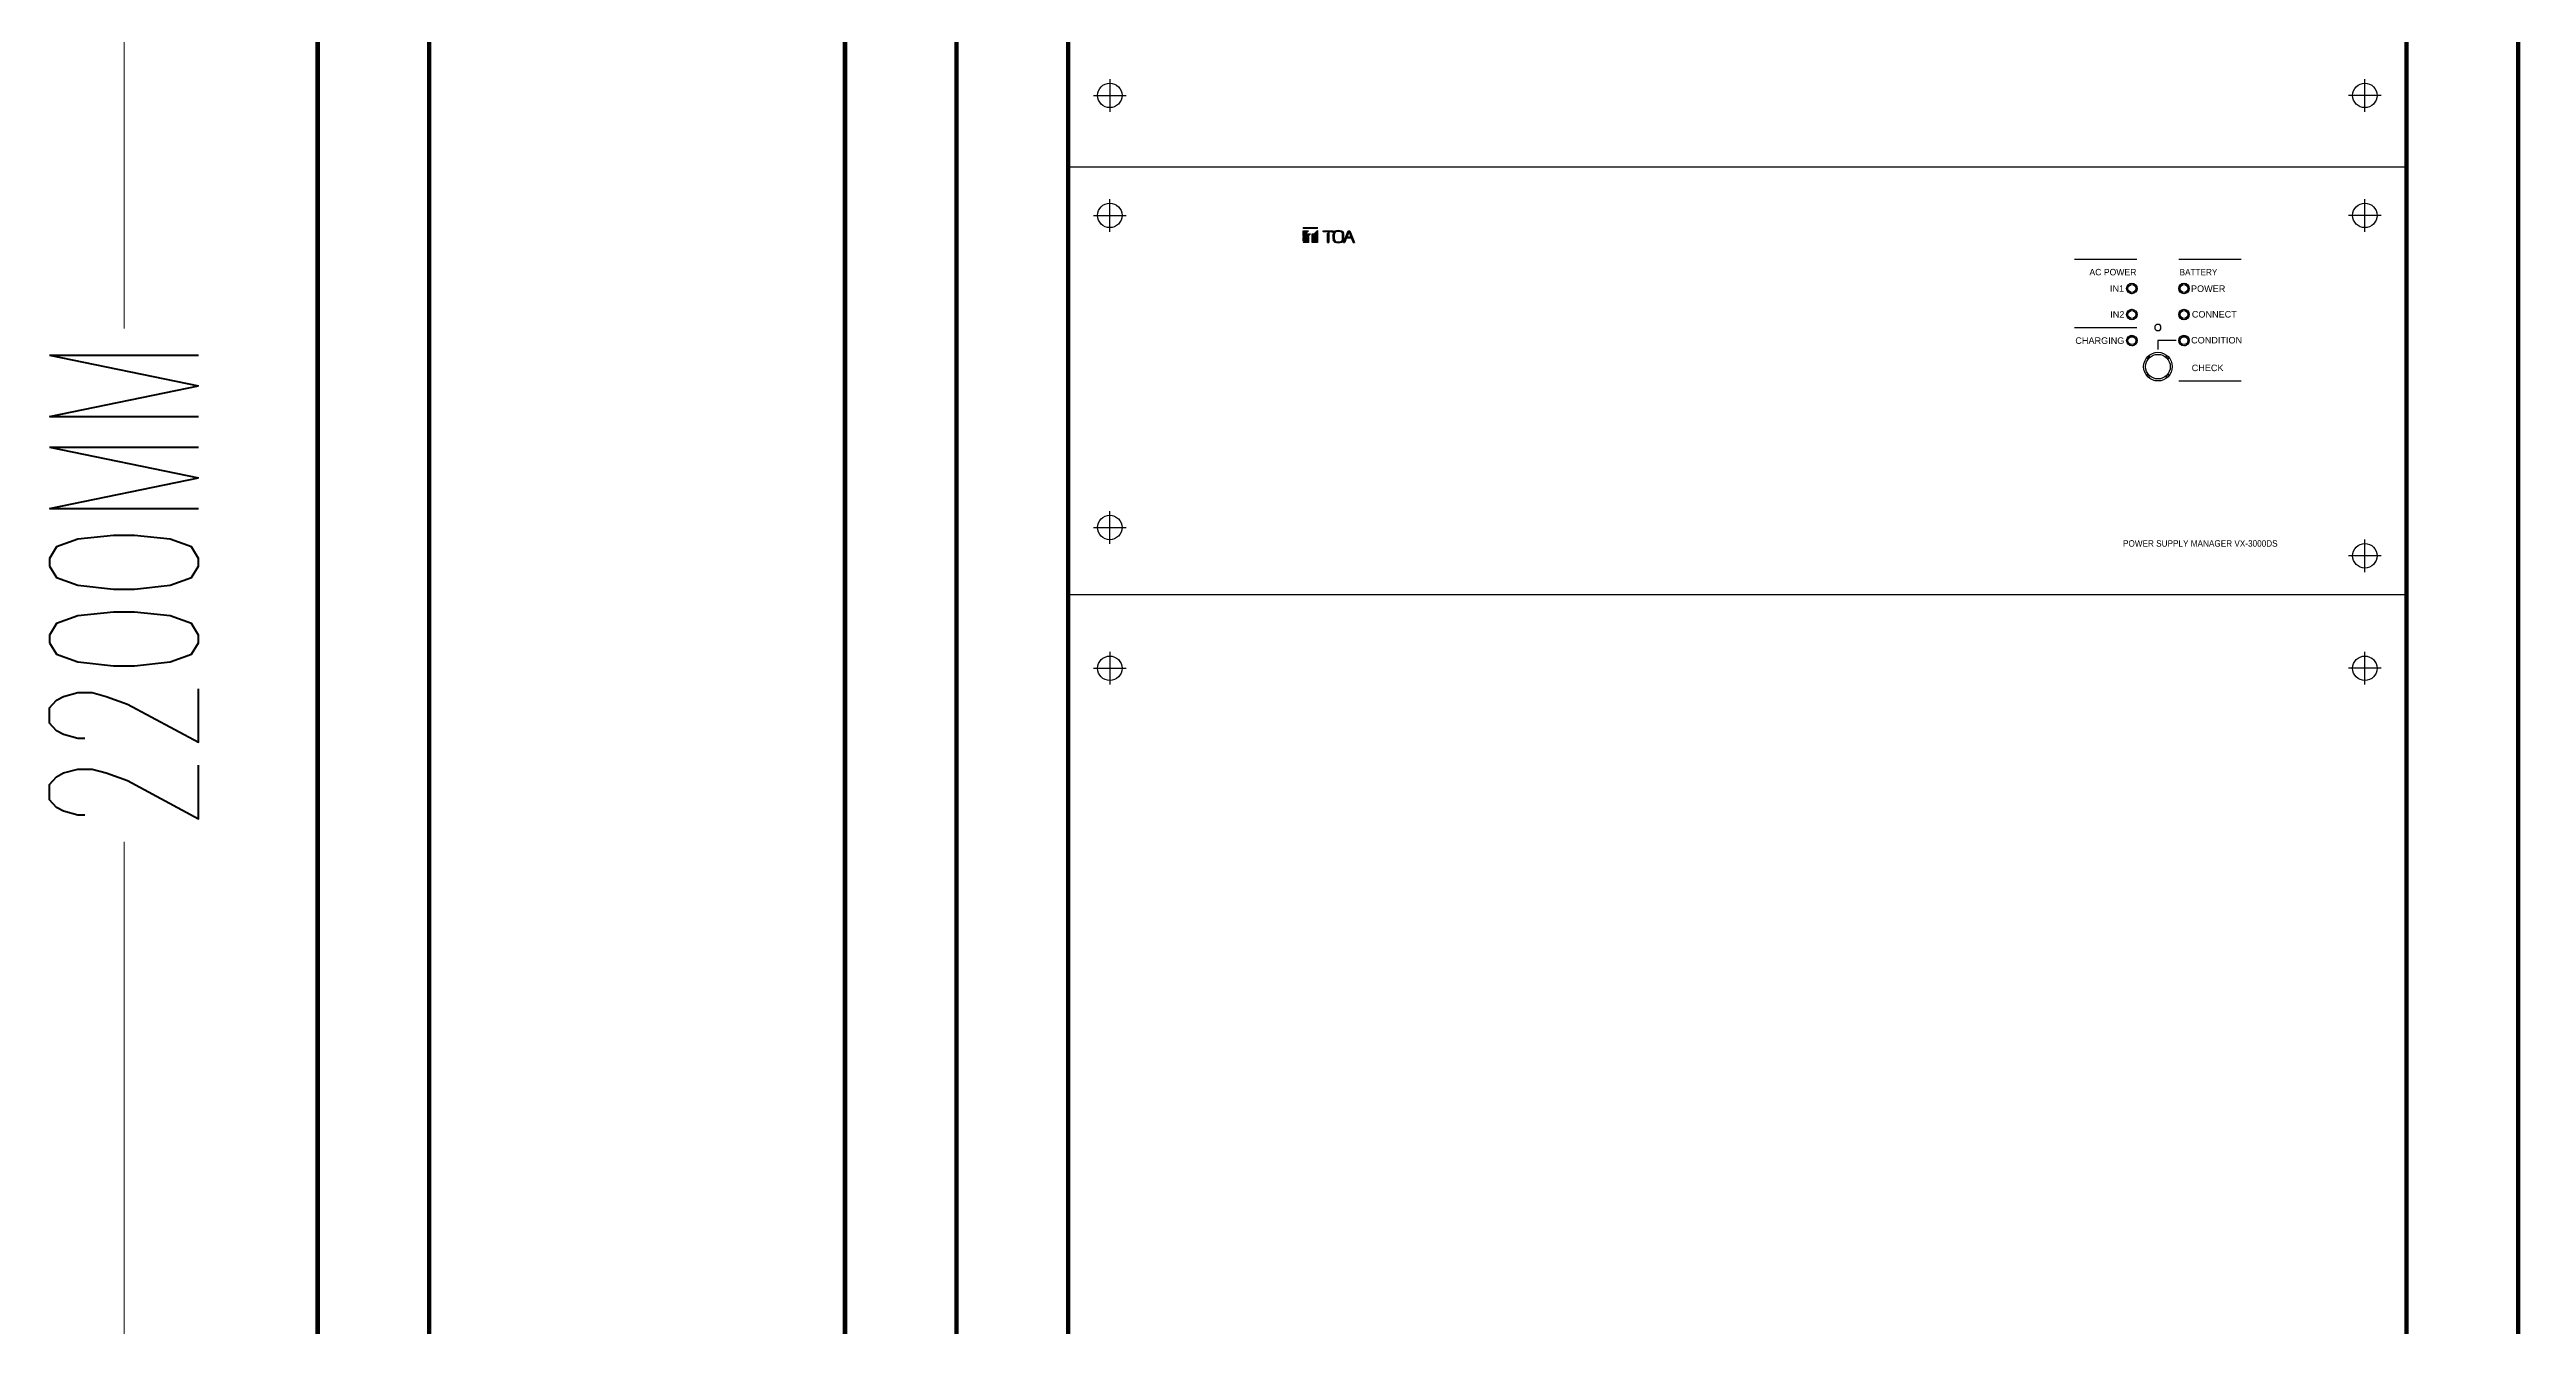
# Model space of a CAD drawing. Header units: millimetres. Extents: x 2974 to 5671, y 1205 to 3288.
# Drawn here: x 4959.9 to 5126.1, y 1455 to 1540.7 of the extents above; entities that cross this region are included whole.
import ezdxf
from ezdxf.enums import TextEntityAlignment as Align

# ---------------------------------------------------------------- set-up
doc = ezdxf.new("R2010")
doc.units = ezdxf.units.MM
for name, color, linetype in [('0-RACK', 7, 'Continuous'), ('SILK', 5, 'Continuous'), ('TEXT', 3, 'Continuous')]:
    doc.layers.add(name, color=color, linetype=linetype)
doc.styles.add('SIMPLEX', font='simplex.shx', dxfattribs={"width": 0.6})
doc.styles.get("Standard").update_dxf_attribs({"font": 'arial.ttf'})
doc.dimstyles.get("Standard").update_dxf_attribs({"dimtxt": 0.18, "dimasz": 0.18, "dimexe": 0.18, "dimexo": 0.0625, "dimgap": 0.09, "dimtad": 0, "dimtih": 1, "dimtoh": 1, "dimdec": 4, "dimzin": 0, "dimdsep": 46, "dimtxsty": 'Standard', "dimcen": 0.09, "dimadec": 0, "dimazin": 0, "dimtfac": 1, "dimtdec": 4, "dimtofl": 0, "dimtmove": 0, "dimatfit": 3, "dimfxl": 1, "dimtolj": 1, "dimtzin": 0, "dimarcsym": 0})

# ---------------------------------------------------------------- blocks, each defined once
blk = doc.blocks.new('*D30')
at = {"layer": 'Defpoints', "color": 0, "transparency": 16777216}
for p in [(4977.9, 1766.4), (4964.91, 1319.78), (4977.9, 1319.78)]:
    blk.add_point(p, dxfattribs=at)
at = {"layer": 'TEXT', "color": 0, "lineweight": -2, "transparency": 16777216}
for p, q in [((4976.9, 1766.4), (4963.91, 1766.4)), ((4976.9, 1319.78), (4963.91, 1319.78))]:
    blk.add_line(p, q, dxfattribs=at)
at = {"layer": 'TEXT', "color": 0, "lineweight": 9, "transparency": 16777216}
for p, q in [((4964.91, 1760.4), (4964.91, 1521.95)), ((4964.91, 1325.78), (4964.91, 1487.49))]:
    blk.add_line(p, q, dxfattribs=at)
at = {"layer": 'TEXT', "color": 0, "transparency": 16777216}
for points in [[(4963.91, 1760.4), (4965.91, 1760.4), (4964.91, 1766.4)], [(4963.91, 1325.78), (4965.91, 1325.78), (4964.91, 1319.78)]]:
    blk.add_solid(points, dxfattribs=at)
at = {"layer": 'TEXT', "color": 0, "transparency": 16777216, "insert": (4964.91, 1504.72), "char_height": 6, "attachment_point": 5, "rotation": 90, "style": 'SIMPLEX'}
blk.add_mtext('\\A1;{\\H1.66667x;2200MM}', dxfattribs=at)
blk = doc.blocks.new('3000DS')
for p, q in [((20.58, 9.39), (25.16, 9.39)), ((28.22, 9.39), (32.8, 9.39)), ((25.07, 7.45), (25.07, 7)), ((28.89, 7.45), (28.89, 7)), ((25.07, 5.55), (25.07, 5.1)), ((28.89, 5.55), (28.89, 5.1)), ((20.58, 4.37), (25.16, 4.37)), ((25.07, 3.64), (25.07, 3.19)), ((26.48, 4.46), (26.47, 4.37)), ((26.47, 4.37), (26.48, 4.28)), ((26.54, 4.53), (26.48, 4.46)), ((26.48, 4.28), (26.54, 4.21)), ((26.61, 4.58), (26.54, 4.53)), ((26.54, 4.21), (26.61, 4.16)), ((26.7, 4.6), (26.61, 4.58)), ((26.61, 4.16), (26.7, 4.14)), ((26.78, 4.58), (26.7, 4.6)), ((26.7, 4.14), (26.78, 4.16)), ((26.86, 4.53), (26.78, 4.58)), ((26.78, 4.16), (26.86, 4.21)), ((26.91, 4.46), (26.86, 4.53)), ((26.86, 4.21), (26.91, 4.28)), ((26.92, 4.37), (26.91, 4.46)), ((26.91, 4.28), (26.92, 4.37)), ((28.89, 3.64), (28.89, 3.19)), ((28.22, 0.46), (32.8, 0.46))]:
    blk.add_line(p, q)
for centre, radius in [((24.79, 7.23), 0.384), ((24.79, 7.23), 0.287), ((28.61, 7.23), 0.384), ((28.61, 7.23), 0.287), ((24.79, 5.32), 0.384), ((24.79, 5.32), 0.287), ((28.61, 5.32), 0.384), ((28.61, 5.32), 0.287), ((24.79, 3.41), 0.384), ((24.79, 3.41), 0.287), ((28.61, 3.41), 0.384), ((28.61, 3.41), 0.287), ((26.7, 1.5), 1.05), ((26.7, 1.5), 0.901)]:
    blk.add_circle(centre, radius)
for centre, radius, start, end in [((24.79, 7.23), 0.364, 37.9334, 321.5494), ((28.61, 7.23), 0.364, 37.9334, 321.5494), ((24.79, 5.32), 0.364, 37.9334, 321.5494), ((28.61, 5.32), 0.364, 37.9334, 321.5494), ((24.79, 3.41), 0.364, 37.9334, 321.5494), ((28.61, 3.41), 0.364, 37.9334, 321.5494), ((25.93, 2.27), 0.154, 241.0381, 28.4166), ((27.46, 2.27), 0.153, 149.971, 298.9332), ((25.94, 0.74), 0.154, 329.8537, 120.1463), ((27.46, 0.74), 0.153, 61.5206, 209.5931)]:
    blk.add_arc(centre, radius, start, end)
at = {"layer": 'SILK'}
for p, q in [((-35.95, 11.7), (-34.9, 11.7)), ((-35.95, 11.65), (-35.9, 11.7)), ((-35.95, 11.7), (-35.95, 11.64)), ((-34.9, 11.64), (-35.95, 11.64)), ((-35.95, 11.15), (-35.65, 11.46)), ((-35.95, 11.21), (-35.71, 11.46)), ((-35.95, 11.26), (-35.76, 11.46)), ((-35.95, 11.04), (-35.95, 11.46)), ((-35.95, 11.1), (-35.6, 11.46)), ((-35.95, 11.04), (-35.55, 11.46)), ((-35.95, 11.46), (-35.55, 11.46)), ((-35.95, 11.32), (-35.81, 11.46)), ((-35.95, 11.37), (-35.87, 11.46)), ((-35.95, 11.43), (-35.92, 11.46)), ((-35.95, 10.71), (-35.44, 11.24)), ((-35.95, 10.77), (-35.5, 11.24)), ((-35.95, 10.82), (-35.55, 11.24)), ((-35.42, 11.24), (-35.95, 10.69)), ((-35.95, 10.93), (-35.66, 11.24)), ((-35.95, 10.96), (-35.69, 11.24)), ((-35.95, 10.88), (-35.6, 11.24)), ((-35.95, 10.61), (-35.55, 11.03)), ((-35.95, 10.61), (-35.55, 11.02)), ((-35.95, 10.69), (-35.95, 10.96)), ((-35.91, 11.64), (-35.85, 11.7)), ((-35.89, 10.61), (-35.55, 10.97)), ((-35.85, 11.64), (-35.8, 11.7)), ((-35.84, 10.61), (-35.55, 10.91)), ((-35.8, 11.64), (-35.75, 11.7)), ((-35.75, 11.64), (-35.69, 11.7)), ((-35.7, 11.64), (-35.64, 11.7)), ((-35.69, 11.24), (-35.42, 11.24)), ((-35.64, 11.64), (-35.59, 11.7)), ((-35.59, 11.64), (-35.53, 11.7)), ((-35.55, 11.03), (-35.55, 10.61)), ((-35.54, 11.64), (-35.48, 11.7)), ((-35.48, 11.64), (-35.43, 11.7)), ((-35.43, 11.64), (-35.37, 11.7)), ((-35.38, 11.64), (-35.32, 11.7)), ((-35.32, 11.64), (-35.27, 11.7)), ((-35.29, 11.07), (-34.9, 11.47)), ((-35.29, 11.01), (-34.9, 11.41)), ((-35.29, 10.96), (-34.9, 11.36)), ((-35.29, 10.9), (-34.9, 11.3)), ((-35.29, 10.85), (-34.9, 11.25)), ((-35.29, 11.12), (-35.18, 11.24)), ((-35.29, 11.18), (-35.23, 11.24)), ((-35.29, 11.23), (-35.28, 11.24)), ((-35.29, 11.24), (-35.15, 11.24)), ((-35.29, 10.61), (-35.29, 11.24)), ((-35.29, 10.79), (-34.9, 11.19)), ((-35.29, 10.74), (-34.9, 11.14)), ((-35.29, 10.68), (-34.9, 11.08)), ((-35.29, 10.63), (-34.9, 11.03)), ((-35.27, 11.64), (-35.21, 11.7)), ((-35.26, 10.61), (-34.9, 10.97)), ((-35.22, 11.64), (-35.16, 11.7)), ((-35.2, 10.61), (-34.9, 10.92)), ((-35.17, 11.64), (-35.11, 11.7)), ((-35.15, 11.24), (-34.9, 11.49)), ((-35.11, 11.64), (-35.06, 11.7)), ((-35.06, 11.64), (-35, 11.7)), ((-35.01, 11.64), (-34.95, 11.7)), ((-34.95, 11.64), (-34.9, 11.69)), ((-34.9, 11.64), (-34.9, 11.7)), ((-34.9, 11.49), (-34.9, 10.61)), ((-34.48, 11.46), (-33.75, 11.46)), ((-34.48, 11.38), (-34.4, 11.46)), ((-34.48, 11.43), (-34.45, 11.46)), ((-34.48, 11.38), (-34.48, 11.46)), ((-33.75, 11.38), (-34.48, 11.38)), ((-34.42, 11.38), (-34.34, 11.46)), ((-34.37, 11.38), (-34.29, 11.46)), ((-34.32, 11.38), (-34.24, 11.46)), ((-34.27, 11.38), (-34.18, 11.46)), ((-34.21, 11.38), (-34.13, 11.46)), ((-34.17, 10.88), (-34.07, 10.98)), ((-34.17, 10.82), (-34.07, 10.92)), ((-34.16, 11.38), (-34.08, 11.46)), ((-34.16, 11.27), (-34.07, 11.37)), ((-34.16, 11.26), (-34.07, 11.36)), ((-34.16, 11.21), (-34.07, 11.31)), ((-34.16, 10.91), (-34.16, 11.27)), ((-34.16, 11.15), (-34.07, 11.25)), ((-34.16, 11.1), (-34.07, 11.2)), ((-34.16, 11.04), (-34.07, 11.14)), ((-34.16, 10.99), (-34.07, 11.09)), ((-34.16, 10.93), (-34.07, 11.03)), ((-34.11, 11.38), (-34.03, 11.46)), ((-34.07, 11.37), (-34.07, 10.91)), ((-34.05, 11.38), (-33.97, 11.46)), ((-34, 11.38), (-33.92, 11.46)), ((-33.95, 11.38), (-33.87, 11.46)), ((-33.89, 11.38), (-33.81, 11.46)), ((-33.84, 11.38), (-33.76, 11.46)), ((-33.79, 11.38), (-33.75, 11.42)), ((-33.77, 11.18), (-33.62, 11.33)), ((-33.77, 11.12), (-33.67, 11.23)), ((-33.77, 11.07), (-33.67, 11.17)), ((-33.77, 11.01), (-33.67, 11.11)), ((-33.77, 10.96), (-33.67, 11.06)), ((-33.77, 10.9), (-33.67, 11)), ((-33.76, 11.24), (-33.56, 11.45)), ((-33.76, 10.85), (-33.67, 10.95)), ((-33.76, 10.8), (-33.67, 10.9)), ((-33.75, 11.46), (-33.75, 11.38)), ((-33.75, 11.31), (-33.63, 11.43)), ((-33.61, 11.35), (-33.49, 11.47)), ((-33.5, 11.4), (-33.43, 11.47)), ((-33.44, 11.41), (-33.37, 11.48)), ((-33.38, 11.42), (-33.32, 11.48)), ((-33.33, 11.42), (-33.27, 11.47)), ((-33.28, 11.41), (-33.23, 11.46)), ((-33.24, 11.4), (-33.18, 11.45)), ((-33.2, 11.39), (-33.14, 11.44)), ((-33.16, 11.37), (-33.1, 11.43)), ((-33.12, 11.35), (-33.06, 11.41)), ((-33.1, 11.32), (-33.03, 11.39)), ((-33.08, 11.29), (-33.01, 11.36)), ((-33.07, 11.24), (-32.99, 11.33)), ((-33.07, 11.19), (-32.98, 11.28)), ((-33.07, 10.86), (-32.97, 10.97)), ((-33.07, 10.8), (-32.97, 10.91)), ((-33.06, 11.14), (-32.97, 11.23)), ((-33.06, 11.09), (-32.97, 11.18)), ((-33.06, 11.03), (-32.97, 11.13)), ((-33.06, 10.98), (-32.96, 11.08)), ((-33.06, 10.92), (-32.96, 11.02)), ((-33, 10.61), (-32.64, 11.46)), ((-32.92, 10.79), (-32.77, 10.94)), ((-32.88, 10.89), (-32.73, 11.04)), ((-32.84, 10.99), (-32.69, 11.14)), ((-32.59, 11.38), (-32.8, 10.89)), ((-32.8, 11.08), (-32.65, 11.23)), ((-32.76, 11.18), (-32.61, 11.33)), ((-32.73, 10.95), (-32.66, 11.02)), ((-32.73, 10.95), (-32.42, 10.95)), ((-32.72, 10.95), (-32.65, 11.02)), ((-32.71, 11.28), (-32.54, 11.46)), ((-32.67, 11.38), (-32.59, 11.46)), ((-32.67, 10.95), (-32.6, 11.02)), ((-32.66, 11.02), (-32.45, 11.02)), ((-32.64, 11.46), (-32.52, 11.46)), ((-32.61, 10.95), (-32.55, 11.02)), ((-32.59, 11.36), (-32.51, 11.44)), ((-32.59, 11.38), (-32.45, 11.02)), ((-32.57, 11.32), (-32.49, 11.4)), ((-32.56, 11.28), (-32.48, 11.36)), ((-32.56, 10.95), (-32.49, 11.02)), ((-32.54, 11.24), (-32.46, 11.32)), ((-32.52, 11.46), (-32.18, 10.61)), ((-32.52, 11.2), (-32.45, 11.28)), ((-32.51, 11.16), (-32.43, 11.24)), ((-32.51, 10.95), (-32.37, 11.09)), ((-32.49, 11.13), (-32.42, 11.21)), ((-32.48, 11.09), (-32.4, 11.17)), ((-32.46, 11.05), (-32.38, 11.13)), ((-32.45, 10.95), (-32.35, 11.05)), ((-32.42, 10.93), (-32.34, 11.01)), ((-32.42, 10.95), (-32.29, 10.61)), ((-32.4, 10.89), (-32.32, 10.97)), ((-32.38, 10.85), (-32.31, 10.93)), ((-32.37, 10.81), (-32.29, 10.9)), ((-35.55, 10.61), (-35.95, 10.61)), ((-35.79, 10.61), (-35.55, 10.86)), ((-35.73, 10.61), (-35.55, 10.8)), ((-35.68, 10.61), (-35.55, 10.75)), ((-35.63, 10.61), (-35.55, 10.69)), ((-35.57, 10.61), (-35.55, 10.64)), ((-34.9, 10.61), (-35.29, 10.61)), ((-35.15, 10.61), (-34.9, 10.86)), ((-35.1, 10.61), (-34.9, 10.81)), ((-35.04, 10.61), (-34.9, 10.75)), ((-34.99, 10.61), (-34.9, 10.7)), ((-34.94, 10.61), (-34.9, 10.64)), ((-34.17, 10.77), (-34.07, 10.87)), ((-34.17, 10.71), (-34.07, 10.81)), ((-34.17, 10.65), (-34.07, 10.76)), ((-34.17, 10.61), (-34.06, 10.61)), ((-34.16, 10.61), (-34.07, 10.7)), ((-34.1, 10.61), (-34.07, 10.65)), ((-33.75, 10.76), (-33.67, 10.84)), ((-33.73, 10.72), (-33.66, 10.8)), ((-33.71, 10.69), (-33.64, 10.76)), ((-33.68, 10.67), (-33.62, 10.73)), ((-33.65, 10.64), (-33.59, 10.71)), ((-33.61, 10.63), (-33.56, 10.68)), ((-33.57, 10.62), (-33.52, 10.67)), ((-33.53, 10.6), (-33.47, 10.66)), ((-33.48, 10.6), (-33.43, 10.65)), ((-33.43, 10.59), (-33.38, 10.65)), ((-33.38, 10.59), (-33.32, 10.65)), ((-33.33, 10.59), (-33.26, 10.66)), ((-33.27, 10.59), (-33.19, 10.68)), ((-33.21, 10.6), (-32.97, 10.85)), ((-33.14, 10.62), (-32.98, 10.79)), ((-33.04, 10.66), (-33.01, 10.7)), ((-33, 10.61), (-32.91, 10.61)), ((-32.99, 10.61), (-32.85, 10.75)), ((-32.97, 10.69), (-32.81, 10.85)), ((-32.94, 10.61), (-32.89, 10.66)), ((-32.35, 10.78), (-32.28, 10.86)), ((-32.34, 10.74), (-32.26, 10.82)), ((-32.32, 10.7), (-32.24, 10.78)), ((-32.31, 10.66), (-32.23, 10.74)), ((-32.29, 10.62), (-32.21, 10.7)), ((-32.29, 10.61), (-32.18, 10.61)), ((-32.25, 10.61), (-32.2, 10.66)), ((-32.19, 10.61), (-32.18, 10.62)), ((28.03, 3.41), (26.69, 3.41)), ((26.69, 3.41), (26.69, 2.75))]:
    blk.add_line(p, q, dxfattribs=at)
for centre, radius, start, end in [((-42.68, 10.89), 8.51, 358.0977, 0.0862), ((-25.56, 10.89), 8.51, 179.9138, 181.9023), ((-31.22, 11.03), 2.55, 174.5487, 185.4513), ((-33.54, 11.23), 0.219, 111.5134, 167.8475), ((-33.47, 11.2), 0.199, 115.3925, 169.7968), ((-31.12, 11.03), 2.55, 175.4114, 184.5886), ((-33.37, 10.7), 0.774, 70.5314, 109.4686), ((-33.37, 10.9), 0.52, 68.9017, 111.0983), ((-33.22, 11.23), 0.153, 0.8028, 74.0079), ((-33.15, 11.26), 0.175, 4.189, 76.4501), ((-35.61, 11.03), 2.55, 355.4114, 4.5886), ((-35.52, 11.03), 2.55, 354.5487, 5.4513), ((-33.54, 10.84), 0.228, 193.3575, 247.2817), ((-33.46, 10.87), 0.209, 191.5685, 243.2422), ((-33.37, 11.36), 0.774, 250.5314, 289.4686), ((-33.37, 11.17), 0.52, 248.9017, 291.0983), ((-33.23, 10.83), 0.157, 287.0621, 358.1272), ((-33.15, 10.81), 0.178, 284.2326, 355.1283), ((-24.92, 7.66), 8.51, 157.7026, 159.7379)]:
    blk.add_arc(centre, radius, start, end, dxfattribs=at)
for s, width, p in [('AC POWER', 0.95, (23.4, 8.19)), ('BATTERY', 0.9, (29.67, 8.19))]:
    blk.add_text(s, height=0.477, dxfattribs=dict(at, width=width)).set_placement(p, align=Align.CENTER)
for s, p in [('IN1', (23.7, 6.99)), ('POWER', (30.38, 6.98)), ('IN2', (23.72, 5.09)), ('CONNECT', (30.83, 5.1)), ('CHARGING', (22.44, 3.17)), ('CONDITION', (31, 3.2)), ('CHECK', (30.34, 1.17))]:
    blk.add_text(s, height=0.477, dxfattribs=at).set_placement(p, align=Align.CENTER)
at = {"layer": 'SILK', "width": 0.9}
blk.add_text('POWER SUPPLY MANAGER VX-3000DS', height=0.4771, dxfattribs=at).set_placement((35.47, -11.7), align=Align.RIGHT)

msp = doc.modelspace()

# ---------------------------------------------------------------- linework, layer by layer
at = {"layer": '0-RACK', "color": 0}
for p, q in [((5031.03466, 1538.67561, 0.06284), (5031.03466, 1536.4867, 0.06284)), ((5115.21714, 1536.4867, 0.06284), (5115.21714, 1538.67561, 0.06284)), ((5029.94021, 1537.58116, 0.06284), (5032.12912, 1537.58116, 0.06284)), ((5116.3116, 1537.58116, 0.06284), (5114.12268, 1537.58116, 0.06284)), ((5031.03466, 1528.43588, 0.06284), (5031.03466, 1530.6248, 0.06284)), ((5115.21714, 1528.43588, 0.06284), (5115.21714, 1530.6248, 0.06284)), ((5029.94021, 1529.53034, 0.06284), (5032.12912, 1529.53034, 0.06284)), ((5116.3116, 1529.53034, 0.06284), (5114.12268, 1529.53034, 0.06284)), ((5029.94021, 1508.59153, 0.06284), (5032.12912, 1508.59153, 0.06284)), ((5031.03466, 1507.49708, 0.06284), (5031.03466, 1509.68599, 0.06284)), ((5115.21714, 1505.59728, 0.06284), (5115.21714, 1507.7862, 0.06284)), ((5116.3116, 1506.69174, 0.06284), (5114.12268, 1506.69174, 0.06284)), ((5029.94021, 1499.14446, -0.02095), (5032.12912, 1499.14446, -0.02095)), ((5031.03466, 1500.23892, -0.02095), (5031.03466, 1498.05, -0.02095)), ((5116.3116, 1499.14446, -0.02095), (5114.12268, 1499.14446, -0.02095)), ((5115.21714, 1498.05, -0.02095), (5115.21714, 1500.23892, -0.02095))]:
    msp.add_line(p, q, dxfattribs=at)
at = {"layer": '0-RACK', "color": 0, "linetype": 'Continuous'}
for p, q in [((5028.23746, 1532.78166, 0.06284), (5118.01435, 1532.78166, 0.06284)), ((5028.23746, 1504.09366, -0.02095), (5118.01435, 1504.09366, -0.02095))]:
    msp.add_line(p, q, dxfattribs=at)
at = {"layer": '0-RACK', "color": 0, "linetype": 'Continuous', "const_width": 0.29926, "elevation": -0.02095}
for points in [[(5020.75605, 1295.22826), (5020.75605, 1741.84522), (4977.90013, 1766.39731), (4977.90013, 1319.78036)], [(5082.63983, 1766.39731), (5125.49575, 1741.84522), (5020.75605, 1741.84522), (5125.49575, 1741.84522), (5125.49575, 1295.22826)], [(4985.38154, 1322.97568), (4985.38154, 1754.62982), (5013.27465, 1738.6499), (5013.27465, 1306.99575)]]:
    msp.add_lwpolyline(points, dxfattribs=at)
msp.add_lwpolyline([(5028.23746, 1302.69976), (5028.23746, 1734.3539), (5118.01435, 1734.3539), (5118.01435, 1302.69976)], close=True, dxfattribs=at)
at = {"layer": '0-RACK', "color": 0}
for centre in [(5031.03466, 1537.58116, 0.06284), (5115.21714, 1537.58116, 0.06284), (5031.03466, 1529.53034, 0.06284), (5115.21714, 1529.53034, 0.06284), (5031.03466, 1508.59153, 0.06284), (5115.21714, 1506.69174, 0.06284), (5031.03466, 1499.14446, -0.02095), (5115.21714, 1499.14446, -0.02095)]:
    msp.add_circle(centre, 0.82076, dxfattribs=at)

# ---------------------------------------------------------------- block references
at = {"xscale": 0.9151933546048829, "yscale": 0.9151933546048829, "zscale": 0.9151933546048829}
msp.add_blockref('3000DS', (5076.90445, 1518.01084, 0.06284), dxfattribs=at)

# ---------------------------------------------------------------- dimensions: what is measured, and where the dimension line sits
at = {"layer": 'TEXT', "color": 0}
dim = msp.add_linear_dim(base=(4964.91489, 1319.78036, -0.02095), p1=(4977.90013, 1766.39731, -0.02095), p2=(4977.90013, 1319.78036, -0.02095), angle=90, text='{\\H1.66667x;2200MM}', dimstyle='Standard', override={"dimtxt": 6, "dimasz": 6, "dimexe": 1, "dimexo": 1, "dimtxsty": 'SIMPLEX', "dimlwd": 9}, dxfattribs=at)
dim.commit()
dim.dimension.update_dxf_attribs({"geometry": '*D30', "text_midpoint": (4964.91489, 1504.71928, -0.02095), "dimtype": 160, "text_rotation": 90})

doc.saveas('drawing.dxf')
